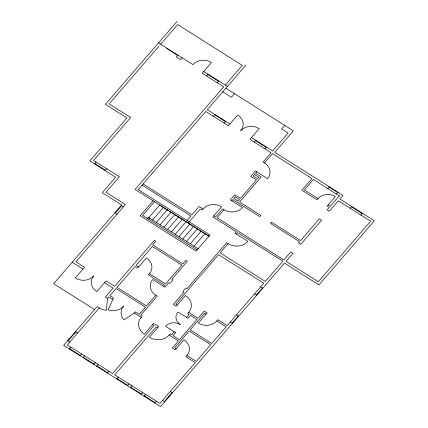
<?xml version="1.0" encoding="UTF-8"?>
<svg xmlns="http://www.w3.org/2000/svg" width="428" height="428" viewBox="0 0 428 428"><rect width="100%" height="100%" fill="white"/><g stroke="black" fill="none" stroke-linecap="round" stroke-linejoin="round"><path stroke-width="0.64" d="M112.778 299.407L108.097 309.808A13.268 11.224 4.7 0 0 123.548 306.213A13.268 11.224 4.7 0 0 124.056 319.898L134.312 313.012L135.344 311.819L139.293 314.318L145.477 307.16L116.047 288.558L109.862 295.716L113.811 298.214L112.778 299.407L108.83 296.909L107.546 298.402L106.337 310.316A14.151 11.973 4.7 0 1 99.296 307.946L97.145 306.587L63.644 345.364L160.543 406.6L284.492 263.129L318.94 284.904L374.345 220.773L339.891 198.999L342.983 195.419L274.797 152.331L293.351 130.85L225.882 88.211M177.074 21.4L105.438 104.32L126.972 117.93L89.864 160.88L115.651 177.278L102.303 192.723L121.686 204.969L53.655 283.71L94.567 309.567M159.13 46.026L109.14 103.892L130.674 117.502L93.566 160.452L119.407 176.78L106.005 192.29L125.383 204.541L75.906 261.808L84.519 267.254L75.242 277.991A13.268 11.224 4.7 0 0 93.743 275.846A13.268 11.224 4.7 0 0 96.776 291.596L106.053 280.859L114.667 286.305L154.353 240.37L155.787 241.274L152.694 244.853L182.842 263.91L185.934 260.331L187.368 261.235L171.906 279.131L172.982 279.81L169.889 283.39L168.814 282.71L164.951 287.188L152.748 279.473A13.268 11.224 4.7 0 0 155.781 295.229L157.22 296.133L140.726 315.222L142.16 316.132L141.133 317.325A14.151 11.973 4.7 0 0 144.37 334.124L153.647 323.386L158.67 326.564L149.393 337.301A14.151 11.973 4.7 0 0 169.124 335.017L178.455 340.913L172.27 348.071L175.143 349.885L183.901 339.741A13.268 11.224 4.7 0 1 186.94 355.497L196.27 361.393L210.699 344.69L189.165 331.079L174.736 347.782L176.17 348.692M160.677 44.239L177.684 24.551L242.28 65.377L225.272 85.06M167.134 48.321L166.877 48.615L177.647 55.421M177.904 55.121L176.357 56.913L180.664 59.636L182.21 57.844M94.529 163.828L96.075 162.041M105.299 170.633L106.845 168.846M206.505 75.965L208.051 74.178M217.269 82.77L218.815 80.978M115.346 212.951L121.531 205.793M245.982 64.949L207.329 109.686L229.938 123.976M213.321 116.239L214.867 114.453M234.496 93.657L231.404 97.236L222.79 91.79M153.026 200.796L140.143 215.712L196.131 251.097L210.046 234.988L138.228 189.599L205.782 111.478L228.392 125.768L237.668 115.03A13.268 11.224 4.7 0 1 240.702 130.781A13.268 11.224 4.7 0 1 259.202 128.635L249.925 139.373L271.095 152.753L263.108 162.003L264.499 162.881A13.268 11.224 4.7 0 1 267.537 178.637L255.377 170.949L250.738 176.32L256.436 179.921L240.461 198.415L234.763 194.815L230.382 199.881L242.542 207.569A13.268 11.224 4.7 0 1 224.042 209.709L222.651 208.832L215.696 216.884L213.856 215.723M154.465 201.706L142.61 215.428L197.158 249.899M224.085 123.045L225.631 121.258M147.184 218.317L148.158 217.189L198.137 248.775M148.826 217.611L159.649 205.082L208.955 236.245M148.628 219.227L149.602 218.098M152.598 219.992L163.421 207.468M156.364 222.373L167.188 209.848M160.131 224.754L170.954 212.229M163.903 227.14L174.726 214.61M68.127 340.816L75.858 331.866M99.296 307.946L67.346 344.931L112.564 373.51L154.048 325.489L152.614 324.579M167.669 229.52L178.492 216.991M69.384 348.991L70.93 347.199M171.435 231.901L182.258 219.371M254.232 142.096L255.778 140.309M187.073 220.474L190.941 215.996L142.091 185.126M175.207 234.282L186.03 221.752M188.143 223.09L200.309 209.008L202.059 210.111L203.091 208.918A13.268 11.224 4.7 0 1 221.586 206.778L212.823 216.916L236.197 231.687L234.908 233.18L247.828 241.344A14.151 11.973 4.7 0 1 228.097 243.628L226.663 242.724L186.977 288.659L185.902 287.98L182.81 291.559L183.885 292.238L173.324 304.469L176.192 306.282L185.468 295.545A14.151 11.973 4.7 0 1 188.705 312.344L198.041 318.245L204.226 311.086L207.093 312.9L198.335 323.038A13.268 11.224 4.7 0 0 216.83 320.898L226.161 326.794L211.732 343.497L190.198 329.886L204.627 313.184L206.066 314.093M178.974 236.663L189.802 224.138M155.781 295.229L146.504 305.966L117.079 287.365L135.114 266.489L137.629 268.072L146.392 257.934A13.268 11.224 4.7 0 1 149.426 273.685L148.393 274.878L164.545 285.085L163.512 286.279M80.154 355.796L81.7 354.004M182.745 239.043L193.563 226.519M83.027 357.61L84.573 355.818M284.738 125.409L281.645 128.989L288.108 133.071L272.647 150.966L251.471 137.586M264.996 148.901L266.542 147.109M186.512 241.424L197.335 228.9M190.278 243.81L201.101 231.281M224.042 209.709L217.087 217.766L283.839 259.951L290.799 251.899L292.993 253.285L286.038 261.342L318.336 281.752L370.648 221.201L338.345 200.791L329.33 211.229L327.131 209.843L329.191 207.457L327.083 206.125L335.327 196.575A12.38 10.481 4.7 0 0 318.063 198.576L304.383 189.93L313.403 179.493L339.329 195.88M231.773 200.764L232.805 199.571L259.721 216.579L260.754 215.386L239.578 202.005L261.224 176.951L255.484 173.324L256.768 171.831M264.499 162.881L272.492 153.636L311.964 178.583L301.917 190.219L317.036 199.774L318.063 198.576M194.05 246.191L204.873 233.661M93.791 364.415L95.337 362.623M96.664 366.229L98.21 364.437M107.428 373.034L108.974 371.242M228.097 243.628L220.11 252.878L265.328 281.453L282.855 261.171L237.631 232.597L236.347 234.084M116.758 378.93L118.305 377.138M169.124 335.017L170.157 333.824L171.591 334.728L174.169 331.748M188.705 312.344L187.678 313.537L189.112 314.446L186.533 317.426M127.523 385.735L129.069 383.943M130.396 387.549L131.942 385.756M141.165 394.354L142.711 392.562M144.033 396.168L145.579 394.375M327.8 188.593L329.346 186.801M186.94 355.497L185.907 356.69L195.238 362.586L159.933 403.449L114.715 374.869L156.204 326.848L157.638 327.757M216.83 320.898L217.863 319.705L227.193 325.601L263.782 283.245L218.564 254.665L175.79 304.18L177.224 305.089M154.802 402.973L156.348 401.18M336.413 194.034L337.96 192.247M339.286 195.853L330.266 206.291L328.115 204.932M164.304 401.603L172.035 392.653M232.078 323.156L238.262 315.998M256.302 295.117L262.487 287.958M350.19 208.276L351.736 206.483M360.954 215.081L362.5 213.288M158.526 42.875L192.975 64.649A13.268 11.224 4.7 0 1 211.475 62.504L202.198 73.242L223.726 86.852L135.082 189.46L209.014 236.181M203.744 71.455L227.429 86.424M207.789 74.472L218.558 81.277M214.61 114.752L225.374 121.552M255.521 140.603L266.286 147.409M329.089 187.1L337.703 192.547M351.479 206.783L362.243 213.588M203.091 208.918L199.186 206.451L191.974 214.803L143.123 183.933M94.786 163.528L105.556 170.333M260.689 286.824L262.846 288.183M121.167 205.563L123.323 206.927M254.505 293.983L256.661 295.341M114.982 212.721L117.138 214.086M236.47 314.864L238.621 316.222M230.285 322.022L232.436 323.381M138.661 266.879L136.147 265.296L152.379 246.501L181.809 265.103L165.577 283.892L149.426 273.685M72.209 262.236L82.973 269.041M104.507 282.651L113.12 288.092L105.39 297.043L107.546 298.402M134.312 313.012L141.133 317.325M75.499 331.641L77.65 333M170.242 391.518L172.393 392.877M67.768 340.592L69.919 341.951M162.512 400.469L164.668 401.828M69.646 348.692L80.411 355.497M83.283 357.31L94.048 364.116M96.921 365.929L107.685 372.735M117.015 378.63L127.785 385.435M130.652 387.249L141.422 394.054M144.29 395.868L155.059 402.673M235.122 196.885L233.838 198.378L238.145 201.101L239.429 199.609L235.122 196.885M254.451 174.517L253.162 176.004L257.469 178.727L258.758 177.235L254.451 174.517M175.603 332.652L173.024 335.638L179.487 339.72L197.008 319.438L190.546 315.356L187.972 318.336L177.925 311.985A10.614 8.983 4.7 0 0 180.349 324.59A10.614 8.983 4.7 0 0 165.556 326.302L175.603 332.652M271.518 222.191L270.485 223.384L299.557 241.756L298.53 242.949L300.724 244.34L321.599 220.179L319.4 218.788L300.59 240.563L271.518 222.191"/></g></svg>
